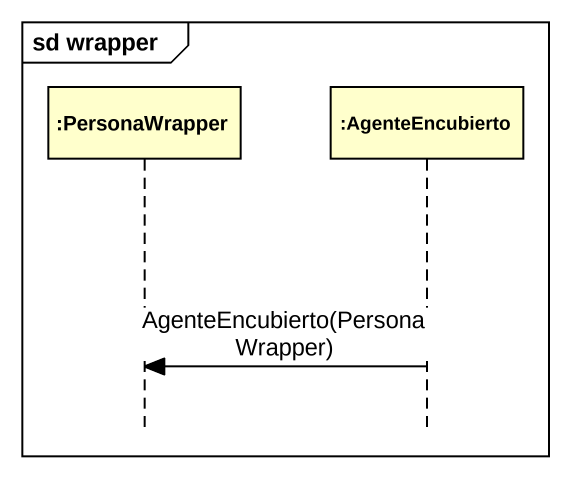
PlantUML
@startuml
mainframe sd wrapper
hide footbox
participant ":PersonaWrapper" as PersonaWrapper
participant ":AgenteEncubierto" as AgenteEncubierto

AgenteEncubierto -> PersonaWrapper : AgenteEncubierto(PersonaWrapper)
@enduml
